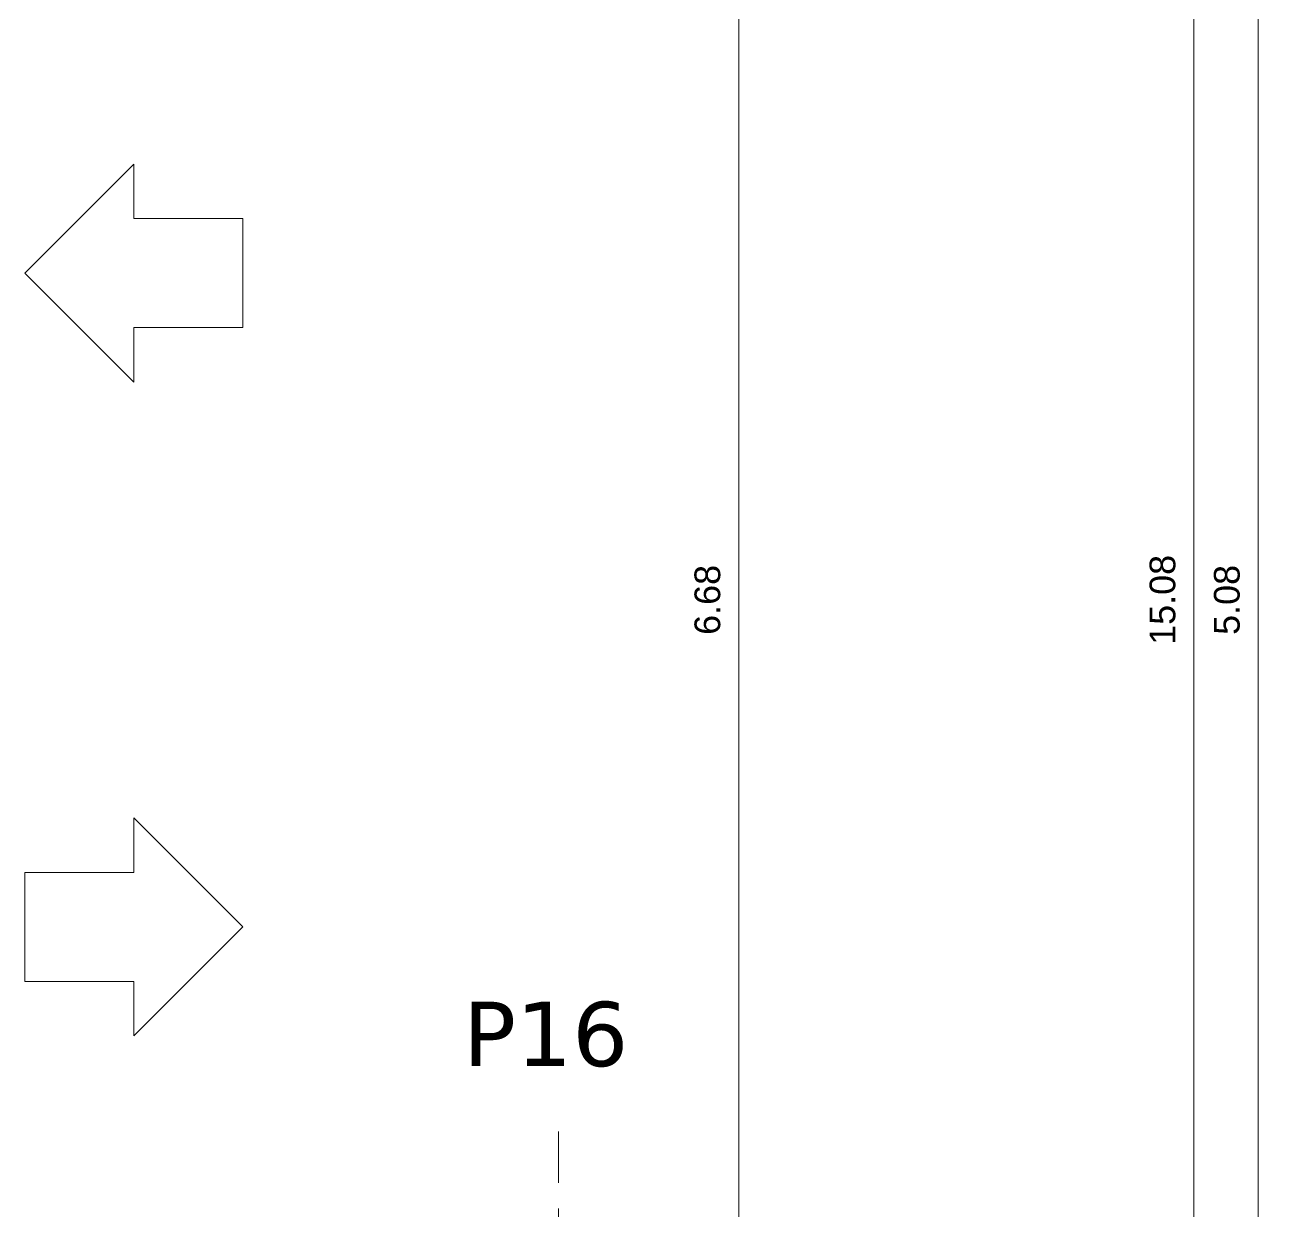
# Model space of a CAD drawing. Header units: metres. Extents: x -35.6 to 33, y -21.5 to 5.9.
# Drawn here: x 0.054 to 4.895, y -12.268 to -7.659 of the extents above; entities that cross this region are included whole.
import ezdxf

# ---------------------------------------------------------------- set-up
doc = ezdxf.new("R2010")
doc.units = ezdxf.units.M
doc.linetypes.add('_Rasterlinie_', pattern=[0.375, 0.2, -0.05, 0.075, -0.05])
for name, color, linetype, lineweight in [('A-____-____-DIMS', 7, 'Continuous', 5), ('A-____-____-DIMS-50', 7, 'Continuous', 5), ('A-DETL-GENF-OTLN', 7, 'Continuous', 9), ('S-GRID-____-OTLN', 7, 'Continuous', 5)]:
    doc.layers.add(name, color=color, linetype=linetype, lineweight=lineweight)
doc.layers.add('S-GRID-____-IDEN', color=7, linetype='Continuous', lineweight=9, true_color=0x5555aa)
doc.styles.add('Arial', font='arial.ttf', dxfattribs={"height": 0.1})
doc.styles.add('Verdana_B', font='verdana.ttf', dxfattribs={"height": 0.25})
doc.dimstyles.new('SUB_Rohbau_fein_1', dxfattribs={"dimscale": 0.3048, "dimtxt": 0.102026, "dimasz": 0.246063, "dimexe": 0.164042, "dimexo": 0.0625, "dimgap": 0.123031, "dimtad": 1, "dimrnd": 0.005, "dimzin": 0, "dimdsep": 46, "dimtxsty": 'Arial', "dimblk1": 'OBLIQUE', "dimblk2": 'OBLIQUE', "dimsah": 1, "dimcen": 0.09, "dimazin": 0, "dimtfac": 1, "dimtdec": 4, "dimtix": 1, "dimtmove": 0, "dimatfit": 3, "dimfxl": 0.164042, "dimfxlon": 1, "dimtvp": 1, "dimtfill": 1, "dimtolj": 1, "dimtzin": 0, "dimarcsym": 2})

# ---------------------------------------------------------------- blocks, each defined once
blk = doc.blocks.new('DE_Fahrtrichtung - DE_Fahrtrichtung-28457688--01_UG_OK_FFB_AF_ru')
at = {"layer": 'A-DETL-GENF-OTLN'}
for p, q in [((1.325, -0.847), (0.9015, -1.2704)), ((1.325, -1.0587), (1.325, -0.847)), ((1.7485, -1.0587), (1.325, -1.0587)), ((1.7485, -1.4822), (1.7485, -1.0587)), ((0.9015, -1.2704), (1.325, -1.6939)), ((1.325, -1.6939), (1.325, -1.4822)), ((1.325, -1.4822), (1.7485, -1.4822)), ((1.7485, -3.8113), (1.325, -3.3879)), ((1.325, -3.3879), (1.325, -3.5996)), ((1.325, -3.5996), (0.9015, -3.5996)), ((0.9015, -3.5996), (0.9015, -4.0231)), ((1.325, -4.2348), (1.7485, -3.8113)), ((0.9015, -4.0231), (1.325, -4.0231)), ((1.325, -4.0231), (1.325, -4.2348))]:
    blk.add_line(p, q, dxfattribs=at)
blk = doc.blocks.new('DIMBLOCK239--01_UG_OK_FFB_AF_ru')
at = {"layer": 'A-____-____-DIMS-50'}
for p, q in [((2.827, -6.5534), (2.7895, -6.5159)), ((2.827, -6.5534), (2.777, -6.5534)), ((2.827, -13.2334), (2.827, -6.5534)), ((2.827, -6.5534), (2.8645, -6.5909)), ((2.827, -6.5534), (2.877, -6.5534)), ((2.827, -13.2334), (2.7895, -13.1959)), ((2.827, -13.2334), (2.777, -13.2334)), ((2.827, -13.2334), (2.8645, -13.2709)), ((2.827, -13.2334), (2.877, -13.2334))]:
    blk.add_line(p, q, dxfattribs=at)
at = {"layer": 'A-____-____-DIMS-50', "color": 0, "insert": (2.655, -10.0291), "char_height": 0.1, "width": 0.325653, "attachment_point": 1, "rotation": 90, "line_spacing_factor": 0.941778, "style": 'Arial', "bg_fill": 3, "box_fill_scale": 1.25, "bg_fill_color": 256, "bg_fill_true_color": 13158600, "bg_fill_transparency": 0}
blk.add_mtext('6.68', dxfattribs=at)
blk = doc.blocks.new('_Oblique')
at = {"color": 0, "linetype": 'ByBlock', "lineweight": -2}
blk.add_line((-0.5, -0.5), (0.5, 0.5), dxfattribs=at)
blk = doc.blocks.new('DIMBLOCK244--01_UG_OK_FFB_AF_ru')
at = {"layer": 'A-____-____-DIMS-50'}
for p, q in [((4.8454, -7.3526), (4.7954, -7.3526)), ((4.8454, -7.3526), (4.8079, -7.3151)), ((4.8454, -7.3526), (4.8454, -12.4345)), ((4.8454, -7.3526), (4.8829, -7.3901)), ((4.8454, -7.3526), (4.8954, -7.3526)), ((4.8454, -12.4345), (4.7954, -12.4345)), ((4.8454, -12.4345), (4.8079, -12.397)), ((4.8454, -12.4345), (4.8829, -12.472)), ((4.8454, -12.4345), (4.8954, -12.4345))]:
    blk.add_line(p, q, dxfattribs=at)
at = {"layer": 'A-____-____-DIMS-50', "color": 0, "insert": (4.6733, -10.0292), "char_height": 0.1, "width": 0.325653, "attachment_point": 1, "rotation": 90, "line_spacing_factor": 0.941778, "style": 'Arial', "bg_fill": 3, "box_fill_scale": 1.25, "bg_fill_color": 256, "bg_fill_true_color": 13158600, "bg_fill_transparency": 0}
blk.add_mtext('5.08', dxfattribs=at)
blk = doc.blocks.new('DIMBLOCK247--01_UG_OK_FFB_AF_ru')
at = {"layer": 'A-____-____-DIMS-50'}
for p, q in [((4.5954, -2.3534), (4.5579, -2.3159)), ((4.5954, -2.3534), (4.5454, -2.3534)), ((4.5954, -2.3534), (4.5954, -17.4334)), ((4.5954, -2.3534), (4.6329, -2.3909)), ((4.5954, -2.3534), (4.6454, -2.3534)), ((4.5954, -17.4334), (4.5579, -17.3959)), ((4.5954, -17.4334), (4.5454, -17.4334)), ((4.5954, -17.4334), (4.6329, -17.4709)), ((4.5954, -17.4334), (4.6454, -17.4334))]:
    blk.add_line(p, q, dxfattribs=at)
at = {"layer": 'A-____-____-DIMS-50', "color": 0, "insert": (4.4233, -10.0679), "char_height": 0.1, "width": 0.418697, "attachment_point": 1, "rotation": 90, "line_spacing_factor": 0.941778, "style": 'Arial', "bg_fill": 3, "box_fill_scale": 1.25, "bg_fill_color": 256, "bg_fill_true_color": 13158600, "bg_fill_transparency": 0}
blk.add_mtext('15.08', dxfattribs=at)

msp = doc.modelspace()

# ---------------------------------------------------------------- linework, layer by layer
at = {"layer": 'S-GRID-____-OTLN', "color": 8, "linetype": '_Rasterlinie_', "true_color": 0x808080}
msp.add_line((2.127, -20.6582), (2.127, -11.8691), dxfattribs=at)

# ---------------------------------------------------------------- block references
at = {"layer": 'A-DETL-GENF-OTLN'}
msp.add_blockref('DE_Fahrtrichtung - DE_Fahrtrichtung-28457688--01_UG_OK_FFB_AF_ru', (-0.848, -7.3527), dxfattribs=at)

# ---------------------------------------------------------------- texts
at = {"layer": 'S-GRID-____-IDEN', "color": 8, "lineweight": 5, "true_color": 0x808080, "insert": (1.755, -11.4546), "char_height": 0.25, "width": 0.89789, "attachment_point": 1, "style": 'Verdana_B'}
msp.add_mtext('P16', dxfattribs=at)

# ---------------------------------------------------------------- dimensions: what is measured, and where the dimension line sits
at = {"layer": 'A-____-____-DIMS'}
for base, p1, p2, override, picture, middle in [((2.827, -6.5534), (2.777, -13.2334), (2.777, -6.5534), {"dimpost": '<>', "dimfxl": 6.68}, 'DIMBLOCK239--01_UG_OK_FFB_AF_ru', (2.7384, -9.8934)), ((4.8454, -12.4345), (4.8954, -7.3526), (4.8954, -12.4345), {"dimpost": '<>', "dimfxl": 5.081827}, 'DIMBLOCK244--01_UG_OK_FFB_AF_ru', (4.7568, -9.8935))]:
    dim = msp.add_linear_dim(base=base, p1=p1, p2=p2, angle=90, dimstyle='SUB_Rohbau_fein_1', override=override, dxfattribs=at)
    dim.commit()
    dim.dimension.update_dxf_attribs({"geometry": picture, "text_midpoint": middle})

# ---------------------------------------------------------------- next in the draw order: dimensions: what is measured, and where the dimension line sits
dim = msp.add_linear_dim(base=(4.5954, -17.4334), p1=(4.6454, -2.3534), p2=(4.6454, -17.4334), angle=90, dimstyle='SUB_Rohbau_fein_1', override={"dimpost": '<>', "dimfxl": 15.079982}, dxfattribs=at)
dim.commit()
dim.dimension.update_dxf_attribs({"geometry": 'DIMBLOCK247--01_UG_OK_FFB_AF_ru', "text_midpoint": (4.5068, -9.8934)})

doc.saveas('drawing.dxf')
